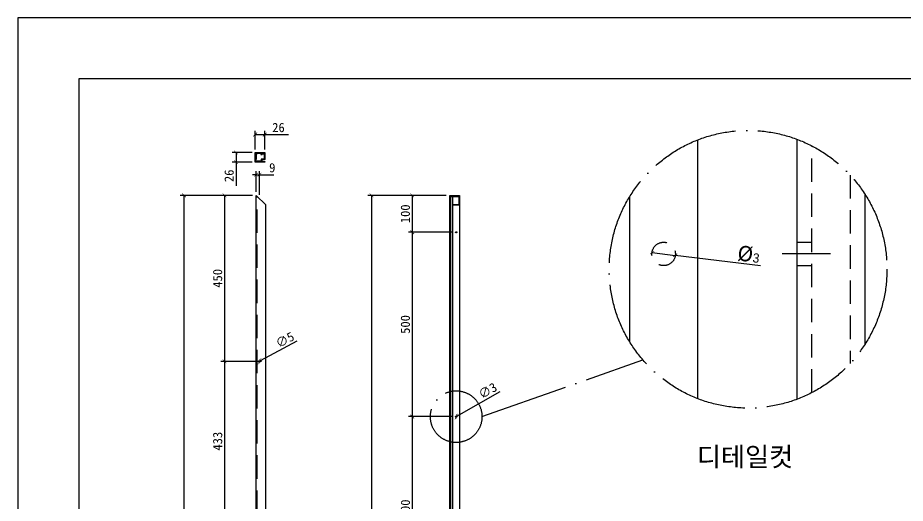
# Model space of a CAD drawing. Header units: millimetres. Extents: x -44117 to 256353, y -2095463 to 65325.
# Drawn here: x -26735 to -24328, y 9585 to 10901 of the extents above; entities that cross this region are included whole.
import ezdxf

# ---------------------------------------------------------------- set-up
doc = ezdxf.new("R2010")
doc.units = ezdxf.units.MM
doc.header["$LTSCALE"] = 10
for name, pattern in [('ACAD_ISO04W100', [30, 24, -3, 0, -3]), ('CENTER', [50.8, 31.75, -6.35, 6.35, -6.35]), ('HIDDEN', [9.525, 6.35, -3.175])]:
    doc.linetypes.add(name, pattern=pattern)
doc.layers.add('도면층1', color=7, linetype='HIDDEN')
doc.layers.add('도면층2', color=3, linetype='CENTER')
doc.styles.add('고딕', font='')
doc.styles.get('고딕').set_extended_font_data('HYgtrE')
doc.dimstyles.new('ISO-25', dxfattribs={"dimtxt": 2.5, "dimasz": 2.5, "dimexe": 1, "dimexo": 1, "dimtad": 1, "dimtxsty": 'Standard', "dimblk": 'ARCHTICK', "dimcen": 2.5, "dimadec": 0, "dimazin": 0, "dimtfac": 1, "dimtmove": 0, "dimatfit": 3, "dimfxl": 0, "dimarcsym": 0})

# ---------------------------------------------------------------- blocks, each defined once
blk = doc.blocks.new('a4 1scale')
for points in [[(-15154.83, -4509.61), (-14857.83, -4509.61), (-14857.83, -4299.61), (-15154.83, -4299.61)], [(-15144.83, -4499.61), (-14867.83, -4499.61), (-14867.83, -4309.61), (-15144.83, -4309.61)]]:
    blk.add_lwpolyline(points, close=True)
blk = doc.blocks.new('_ArchTick')
at = {"color": 0, "linetype": 'ByBlock', "const_width": 0.15}
blk.add_lwpolyline([(-0.5, -0.5), (0.5, 0.5)], dxfattribs=at)
blk = doc.blocks.new('*D138')
at = {"color": 0, "lineweight": -2}
for p, q in [((-26098.1, 10419.4), (-26183.9, 10419.4)), ((-26173.9, 10419.4), (-26173.9, 9969.4)), ((-26073.6, 9969.4), (-26183.9, 9969.4))]:
    blk.add_line(p, q, dxfattribs=at)
at = {"layer": 'Defpoints', "color": 0}
for p in [(-26088.1, 10419.4), (-26173.9, 9969.4), (-26063.6, 9969.4)]:
    blk.add_point(p, dxfattribs=at)
at = {"color": 0, "lineweight": -2, "xscale": 10, "yscale": 10, "zscale": 10}
for p, rotation in [((-26173.9, 10419.4), 90), ((-26173.9, 9969.4), 270)]:
    blk.add_blockref('_ArchTick', p, dxfattribs=dict(at, rotation=rotation))
at = {"color": 0, "insert": (-26192.6, 10194.4), "char_height": 25, "attachment_point": 5, "rotation": 90}
blk.add_mtext('450', dxfattribs=at)
blk = doc.blocks.new('_None')
blk = doc.blocks.new('*D139')
at = {"color": 0, "lineweight": -2}
for p, q in [((-26073.6, 9969.4), (-26183.9, 9969.4)), ((-26173.9, 9969.4), (-26173.9, 9536.4)), ((-26073.6, 9536.4), (-26183.9, 9536.4))]:
    blk.add_line(p, q, dxfattribs=at)
at = {"layer": 'Defpoints', "color": 0}
for p in [(-26063.6, 9969.4), (-26173.9, 9536.4), (-26063.6, 9536.4)]:
    blk.add_point(p, dxfattribs=at)
at = {"color": 0, "lineweight": -2, "xscale": 10, "yscale": 10, "zscale": 10}
for p, rotation in [((-26173.9, 9969.4), 90), ((-26173.9, 9536.4), 270)]:
    blk.add_blockref('_ArchTick', p, dxfattribs=dict(at, rotation=rotation))
at = {"color": 0, "insert": (-26192.6, 9752.9), "char_height": 25, "attachment_point": 5, "rotation": 90}
blk.add_mtext('433', dxfattribs=at)
blk = doc.blocks.new('*D236')
at = {"color": 0, "lineweight": -2}
for p, q in [((-25572.9, 10419.4), (-25785.5, 10419.4)), ((-25775.5, 10419.4), (-25775.5, 8219.4)), ((-25572.9, 8219.4), (-25785.5, 8219.4))]:
    blk.add_line(p, q, dxfattribs=at)
at = {"layer": 'Defpoints', "color": 0}
for p in [(-25562.9, 10419.4), (-25775.5, 8219.4), (-25562.9, 8219.4)]:
    blk.add_point(p, dxfattribs=at)
at = {"color": 0, "lineweight": -2, "xscale": 10, "yscale": 10, "zscale": 10}
for p, rotation in [((-25775.5, 10419.4), 90), ((-25775.5, 8219.4), 270)]:
    blk.add_blockref('_ArchTick', p, dxfattribs=dict(at, rotation=rotation))
at = {"color": 0, "insert": (-25794.2, 9319.4), "char_height": 25, "attachment_point": 5, "rotation": 90}
blk.add_mtext('2200', dxfattribs=at)
blk = doc.blocks.new('*D142')
at = {"color": 0, "lineweight": -2}
for p, q in [((-26098.1, 10419.4), (-26293.8, 10419.4)), ((-26283.8, 8219.4), (-26283.8, 10419.4)), ((-26098.1, 8219.4), (-26293.8, 8219.4))]:
    blk.add_line(p, q, dxfattribs=at)
at = {"layer": 'Defpoints', "color": 0}
for p in [(-26283.8, 10419.4), (-26088.1, 10419.4), (-26088.1, 8219.4)]:
    blk.add_point(p, dxfattribs=at)
at = {"color": 0, "lineweight": -2, "xscale": 10, "yscale": 10, "zscale": 10}
for p, rotation in [((-26283.8, 10419.4), 90), ((-26283.8, 8219.4), 270)]:
    blk.add_blockref('_ArchTick', p, dxfattribs=dict(at, rotation=rotation))
at = {"color": 0, "insert": (-26302.6, 9319.4), "char_height": 25, "attachment_point": 5, "rotation": 90}
blk.add_mtext('2200', dxfattribs=at)
blk = doc.blocks.new('*D145')
at = {"color": 0, "lineweight": -2}
for p, q in [((-26088.1, 10475.4), (-26098.1, 10475.4)), ((-26088.1, 10429.4), (-26088.1, 10485.4)), ((-26088.1, 10475.4), (-26079.1, 10475.4)), ((-26079.1, 10420.4), (-26079.1, 10485.4)), ((-26079.1, 10475.4), (-26039.9, 10475.4))]:
    blk.add_line(p, q, dxfattribs=at)
at = {"layer": 'Defpoints', "color": 0}
for p in [(-26079.1, 10475.4), (-26088.1, 10419.4), (-26079.1, 10410.4)]:
    blk.add_point(p, dxfattribs=at)
at = {"color": 0, "lineweight": -2, "xscale": 10, "yscale": 10, "zscale": 10}
blk.add_blockref('_ArchTick', (-26088.1, 10475.4), dxfattribs=at)
at = {"color": 0, "lineweight": -2, "xscale": 10, "yscale": 10, "zscale": 10, "rotation": 180}
blk.add_blockref('_ArchTick', (-26079.1, 10475.4), dxfattribs=at)
at = {"color": 0, "insert": (-26044.5, 10494.2), "char_height": 25, "attachment_point": 5}
blk.add_mtext('9', dxfattribs=at)
blk = doc.blocks.new('*D262')
at = {"color": 0, "lineweight": -2}
for p, q in [((-25977.5, 10023.9), (-26076.9, 9970.6)), ((-26081.3, 9968.2), (-26076.9, 9970.6)), ((-26081.3, 9968.2), (-26081.3, 9968.2))]:
    blk.add_line(p, q, dxfattribs=at)
at = {"layer": 'Defpoints', "color": 0}
for p in [(-26081.3, 9968.2), (-26076.9, 9970.6)]:
    blk.add_point(p, dxfattribs=at)
at = {"color": 0, "lineweight": -2, "xscale": 10, "yscale": 10, "zscale": 10}
for p, rotation in [((-26081.3, 9968.2), 28.21113671779315), ((-26076.9, 9970.6), 208.2111367177932)]:
    blk.add_blockref('_ArchTick', p, dxfattribs=dict(at, rotation=rotation))
at = {"color": 0, "insert": (-26010.2, 10027.6), "char_height": 25, "attachment_point": 5, "rotation": 28.2111}
blk.add_mtext('∅5', dxfattribs=at)
blk = doc.blocks.new('*D263')
at = {"color": 0, "lineweight": -2}
for p, q in [((-26090.8, 10543.6), (-26090.8, 10594.4)), ((-26064.8, 10543.6), (-26064.8, 10594.4)), ((-26090.8, 10584.4), (-26064.8, 10584.4)), ((-26064.8, 10584.4), (-26000.7, 10584.4))]:
    blk.add_line(p, q, dxfattribs=at)
at = {"layer": 'Defpoints', "color": 0}
for p in [(-26064.8, 10584.4), (-26090.8, 10533.6), (-26064.8, 10533.6)]:
    blk.add_point(p, dxfattribs=at)
at = {"color": 0, "lineweight": -2, "xscale": 10, "yscale": 10, "zscale": 10, "rotation": 180}
blk.add_blockref('_ArchTick', (-26090.8, 10584.4), dxfattribs=at)
at = {"color": 0, "lineweight": -2, "xscale": 10, "yscale": 10, "zscale": 10}
blk.add_blockref('_ArchTick', (-26064.8, 10584.4), dxfattribs=at)
at = {"color": 0, "insert": (-26027.7, 10603.2), "char_height": 25, "attachment_point": 5}
blk.add_mtext('26', dxfattribs=at)
blk = doc.blocks.new('*D264')
at = {"color": 0, "lineweight": -2}
for p, q in [((-26099, 10535.4), (-26152.8, 10535.4)), ((-26142.8, 10535.4), (-26142.8, 10509.4)), ((-26099, 10509.4), (-26152.8, 10509.4)), ((-26142.8, 10509.4), (-26142.8, 10445.3))]:
    blk.add_line(p, q, dxfattribs=at)
at = {"layer": 'Defpoints', "color": 0}
for p in [(-26089, 10535.4), (-26142.8, 10509.4), (-26089, 10509.4)]:
    blk.add_point(p, dxfattribs=at)
at = {"color": 0, "lineweight": -2, "xscale": 10, "yscale": 10, "zscale": 10}
for p, rotation in [((-26142.8, 10535.4), 90), ((-26142.8, 10509.4), 270)]:
    blk.add_blockref('_ArchTick', p, dxfattribs=dict(at, rotation=rotation))
at = {"color": 0, "insert": (-26161.5, 10472.4), "char_height": 25, "attachment_point": 5, "rotation": 90}
blk.add_mtext('26', dxfattribs=at)
blk = doc.blocks.new('*D265')
at = {"color": 0, "lineweight": -2}
for p, q in [((-25427.6, 9887.1), (-25544.6, 9820.2)), ((-25547.2, 9818.7), (-25544.6, 9820.2)), ((-25547.2, 9818.7), (-25547.2, 9818.7))]:
    blk.add_line(p, q, dxfattribs=at)
at = {"layer": 'Defpoints', "color": 0}
for p in [(-25547.2, 9818.7), (-25544.6, 9820.2)]:
    blk.add_point(p, dxfattribs=at)
at = {"color": 0, "lineweight": -2, "xscale": 10, "yscale": 10, "zscale": 10}
for p, rotation in [((-25547.2, 9818.7), 29.80513907613632), ((-25544.6, 9820.2), 209.8051390761363)]:
    blk.add_blockref('_ArchTick', p, dxfattribs=dict(at, rotation=rotation))
at = {"color": 0, "insert": (-25460.5, 9889.9), "char_height": 25, "attachment_point": 5, "rotation": 29.8051}
blk.add_mtext('∅3', dxfattribs=at)
blk = doc.blocks.new('*D266')
at = {"color": 0, "lineweight": -2}
for p, q in [((-25014.9, 10264.5), (-25014.9, 10264.5)), ((-25014.9, 10264.5), (-24951.8, 10256.7)), ((-24721, 10228.1), (-24951.8, 10256.7))]:
    blk.add_line(p, q, dxfattribs=at)
at = {"layer": 'Defpoints', "color": 0}
for p in [(-25014.9, 10264.5), (-24951.8, 10256.7)]:
    blk.add_point(p, dxfattribs=at)
at = {"color": 0, "lineweight": -2, "xscale": 10, "yscale": 10, "zscale": 10}
for p, rotation in [((-25014.9, 10264.5), 352.9456362608917), ((-24951.8, 10256.7), 172.9456362608917)]:
    blk.add_blockref('_ArchTick', p, dxfattribs=dict(at, rotation=rotation))
at = {"color": 0, "insert": (-24752.8, 10259.4), "char_height": 25, "attachment_point": 5, "rotation": 352.9456}
blk.add_mtext('{\\H1.6667x;Ø\\fPMingLiU|b0|i0|c129|p0;\\H0.59999x;3}', dxfattribs=at)
blk = doc.blocks.new('*D267')
at = {"color": 0, "lineweight": -2}
for p, q in [((-25572.9, 10419.4), (-25674.9, 10419.4)), ((-25664.9, 10419.4), (-25664.9, 10319.4)), ((-25555.9, 10319.4), (-25674.9, 10319.4))]:
    blk.add_line(p, q, dxfattribs=at)
at = {"layer": 'Defpoints', "color": 0}
for p in [(-25562.9, 10419.4), (-25664.9, 10319.4), (-25545.9, 10319.4)]:
    blk.add_point(p, dxfattribs=at)
at = {"color": 0, "lineweight": -2, "xscale": 10, "yscale": 10, "zscale": 10}
for p, rotation in [((-25664.9, 10419.4), 90), ((-25664.9, 10319.4), 270)]:
    blk.add_blockref('_ArchTick', p, dxfattribs=dict(at, rotation=rotation))
at = {"color": 0, "insert": (-25683.6, 10369.4), "char_height": 25, "attachment_point": 5, "rotation": 90}
blk.add_mtext('100', dxfattribs=at)
blk = doc.blocks.new('*D268')
at = {"color": 0, "lineweight": -2}
for p, q in [((-25555.9, 10319.4), (-25674.9, 10319.4)), ((-25664.9, 10319.4), (-25664.9, 9819.4)), ((-25555.9, 9819.4), (-25674.9, 9819.4))]:
    blk.add_line(p, q, dxfattribs=at)
at = {"layer": 'Defpoints', "color": 0}
for p in [(-25545.9, 10319.4), (-25664.9, 9819.4), (-25545.9, 9819.4)]:
    blk.add_point(p, dxfattribs=at)
at = {"color": 0, "lineweight": -2, "xscale": 10, "yscale": 10, "zscale": 10}
for p, rotation in [((-25664.9, 10319.4), 90), ((-25664.9, 9819.4), 270)]:
    blk.add_blockref('_ArchTick', p, dxfattribs=dict(at, rotation=rotation))
at = {"color": 0, "insert": (-25683.6, 10069.4), "char_height": 25, "attachment_point": 5, "rotation": 90}
blk.add_mtext('500', dxfattribs=at)
blk = doc.blocks.new('*D269')
at = {"color": 0, "lineweight": -2}
for p, q in [((-25555.9, 9819.4), (-25674.9, 9819.4)), ((-25664.9, 9819.4), (-25664.9, 9319.4)), ((-25555.9, 9319.4), (-25674.9, 9319.4))]:
    blk.add_line(p, q, dxfattribs=at)
at = {"layer": 'Defpoints', "color": 0}
for p in [(-25545.9, 9819.4), (-25664.9, 9319.4), (-25545.9, 9319.4)]:
    blk.add_point(p, dxfattribs=at)
at = {"color": 0, "lineweight": -2, "xscale": 10, "yscale": 10, "zscale": 10}
for p, rotation in [((-25664.9, 9819.4), 90), ((-25664.9, 9319.4), 270)]:
    blk.add_blockref('_ArchTick', p, dxfattribs=dict(at, rotation=rotation))
at = {"color": 0, "insert": (-25683.6, 9569.4), "char_height": 25, "attachment_point": 5, "rotation": 90}
blk.add_mtext('500', dxfattribs=at)

msp = doc.modelspace()

# ---------------------------------------------------------------- linework, layer by layer
for p, q in [((-24891.56298, 10569.6637), (-24891.56298, 9868.43634)), ((-24621.41148, 9866.87145), (-24621.41148, 10571.2286)), ((-26089.32186, 10530.94475), (-26089.32186, 10533.94475)), ((-26089.32186, 10533.94475), (-26073.32186, 10533.94475)), ((-26086.62186, 10530.94475), (-26089.32186, 10530.94475)), ((-26089.32186, 10512.44475), (-26089.32186, 10516.44475)), ((-26089.32186, 10516.44475), (-26087.82186, 10516.44475)), ((-26087.82186, 10529.94475), (-26086.62186, 10529.94475)), ((-26087.82186, 10529.94475), (-26087.82186, 10516.44475)), ((-26086.32186, 10530.24475), (-26086.32186, 10530.64475)), ((-26075.32186, 10530.64475), (-26075.32186, 10530.24475)), ((-26073.32186, 10530.94475), (-26075.02186, 10530.94475)), ((-26075.02186, 10529.94475), (-26072.62186, 10529.94475)), ((-26074.32186, 10517.34475), (-26074.32186, 10516.14475)), ((-26074.32186, 10516.14475), (-26074.32186, 10512.44475)), ((-26074.32186, 10516.14475), (-26074.32186, 10516.14475)), ((-26072.82186, 10517.64475), (-26074.02186, 10517.64475)), ((-26073.32186, 10533.94475), (-26073.32186, 10530.94475)), ((-26066.32186, 10517.64475), (-26072.82186, 10517.64475)), ((-26072.32186, 10530.24475), (-26072.32186, 10532.44475)), ((-26072.32186, 10532.44475), (-26066.32186, 10532.44475)), ((-26066.32186, 10532.44475), (-26066.32186, 10517.64475)), ((-26074.32186, 10512.44475), (-26089.32186, 10512.44475)), ((-26088.0858, 8219.40643), (-26088.0858, 10419.40643)), ((-26062.0858, 10393.40643), (-26088.0858, 10419.40643)), ((-25562.87173, 8219.40643), (-25562.87173, 10419.40643)), ((-25562.87173, 10419.40643), (-25536.87173, 10419.40643)), ((-25536.87173, 10419.40643), (-25536.87173, 8219.40643)), ((-24437.84372, 10422.73811), (-24437.84372, 10015.36194)), ((-25561.37173, 8222.40643), (-25561.37173, 10416.40643)), ((-25561.37173, 10394.90643), (-25561.37173, 10416.40643)), ((-25561.37173, 10416.40643), (-25556.17173, 10416.40643)), ((-25556.17173, 8222.40643), (-25556.17173, 10416.40643)), ((-25554.67173, 10394.90643), (-25554.67173, 10416.40643)), ((-25554.67173, 10416.40643), (-25538.37173, 10416.40643)), ((-25554.67173, 10394.90643), (-25538.37173, 10394.90643)), ((-25538.37173, 10416.40643), (-25538.37173, 10394.90643)), ((-25075.13073, 10021.83335), (-25075.13073, 10416.2667)), ((-26062.0858, 8245.40643), (-26062.0858, 10393.40643)), ((-25562.87173, 10393.40643), (-25561.37173, 10393.40643)), ((-25556.17173, 10393.40643), (-25536.87173, 10393.40643)), ((-25554.67173, 8245.40643), (-25554.67173, 10393.40643))]:
    msp.add_line(p, q)
at = {"color": 1, "linetype": 'ACAD_ISO04W100'}
msp.add_line((-25475.8992, 9819.40643), (-25039.98109, 9973.6882), dxfattribs=at)
msp.add_lwpolyline([(-26065.12186, 10510.94488, -0.4142135624), (-26064.82186, 10510.64488), (-26064.82186, 10509.74475, -0.4142135624), (-26065.12186, 10509.44475), (-26090.32186, 10509.44475, -0.4142135624), (-26090.82186, 10509.94475), (-26090.82186, 10534.94475, -0.4142135624), (-26090.32186, 10535.44475), (-26065.32186, 10535.44475, -0.4142135624), (-26064.82186, 10534.94475), (-26064.82186, 10516.64475, -0.4142135624), (-26065.32186, 10516.14475), (-26072.82186, 10516.14475), (-26072.82186, 10510.94475), (-26065.12186, 10510.94475)], format="xyb")
for centre, radius in [((-24754.45171, 10219.05002), 376.46972), ((-25545.87173, 9819.40643), 69.97253)]:
    msp.add_circle(centre, radius, dxfattribs=at)
msp.add_circle((-26079.0858, 9969.40643), 2.5)
for centre, start, end in [((-26086.62186, 10530.64475), 360, 90), ((-26086.62186, 10530.24475), 270, 0), ((-26075.02186, 10530.64475), 90, 180), ((-26075.02186, 10530.24475), 180, 270), ((-26074.02186, 10517.34475), 90, 180), ((-26072.62186, 10530.24475), 270, 0)]:
    msp.add_arc(centre, 0.3, start, end)
at = {"layer": '도면층1'}
for p, q in [((-24581.41148, 9884.70509), (-24581.41148, 10553.39495)), ((-24477.84372, 10474.42715), (-24477.84372, 9963.6729)), ((-26085.0858, 8222.40643), (-26085.0858, 10416.40643)), ((-24621.41148, 10292.38785), (-24581.41148, 10292.38785)), ((-24621.41148, 10228.80927), (-24581.41148, 10228.80927))]:
    msp.add_line(p, q, dxfattribs=at)
for centre, radius in [((-25545.87173, 10319.40643), 1.5), ((-24983.34685, 10260.59856), 31.78929), ((-25545.87173, 9819.40643), 1.5)]:
    msp.add_circle(centre, radius, dxfattribs=at)
at = {"layer": '도면층2'}
msp.add_line((-24530.73477, 10260.59856), (-24662.07854, 10260.59856), dxfattribs=at)

# ---------------------------------------------------------------- block references
at = {"color": 1, "xscale": 16.5375, "yscale": 16.5375, "zscale": 16.5375}
msp.add_blockref('a4 1scale', (223888.45264, 82005.73904), dxfattribs=at)

# ---------------------------------------------------------------- texts
at = {"color": 142, "insert": (-24762.7885, 9707.713), "char_height": 52.004575, "width": 1506.5379465, "attachment_point": 5, "style": '고딕'}
msp.add_mtext('{\\fMalgun Gothic|b0|i0|c129|p50;디테일컷}', dxfattribs=at)

# ---------------------------------------------------------------- dimensions: what is measured, and where the dimension line sits
for base, p1, p2, picture, middle in [((-26064.82186, 10584.43274), (-26090.82186, 10533.61498), (-26064.82186, 10533.61498), '*D263', (-26027.73852, 10603.18274)), ((-26079.0858, 10475.42764), (-26088.0858, 10419.40643), (-26079.0858, 10410.40643), '*D145', (-26044.50246, 10494.17764))]:
    dim = msp.add_linear_dim(base=base, p1=p1, p2=p2, dimstyle='ISO-25', override={"dimscale": 10, "dimasz": 1, "dimdec": 1, "dimcen": 0, "dimtdec": 1, "dimldrblk": 'None', "dimtfillclr": 100})
    dim.commit()
    dim.dimension.update_dxf_attribs({"geometry": picture, "text_midpoint": middle})
for base, p1, p2, override, picture, middle in [((-26142.75714, 10509.44475), (-26089.01706, 10535.44475), (-26089.01706, 10509.44475), {"dimscale": 10, "dimasz": 1, "dimdec": 1, "dimcen": 0, "dimtdec": 1, "dimldrblk": 'None', "dimtfillclr": 100}, '*D264', (-26161.50714, 10472.36142)), ((-26283.82661, 10419.40643), (-26088.0858, 8219.40643), (-26088.0858, 10419.40643), {"dimscale": 10, "dimasz": 1, "dimdec": 1, "dimcen": 0, "dimtdec": 1, "dimldrblk": 'None'}, '*D142', (-26302.57661, 9319.40643)), ((-26173.87918, 9969.40643), (-26088.0858, 10419.40643), (-26063.5858, 9969.40643), {"dimscale": 10, "dimasz": 1, "dimldrblk": 'None'}, '*D138', (-26192.62918, 10194.40643)), ((-25775.45203, 8219.40643), (-25562.87173, 10419.40643), (-25562.87173, 8219.40643), {"dimscale": 10, "dimasz": 1, "dimdec": 1, "dimcen": 0, "dimtdec": 1, "dimldrblk": 'None'}, '*D236', (-25794.20203, 9319.40643)), ((-25664.85782, 10319.40643), (-25562.87173, 10419.40643), (-25545.87173, 10319.40643), {"dimscale": 10, "dimasz": 1, "dimdec": 1, "dimcen": 0, "dimtdec": 1, "dimldrblk": 'None', "dimtfillclr": 100}, '*D267', (-25683.60782, 10369.40643)), ((-25664.85782, 9819.40643), (-25545.87173, 10319.40643), (-25545.87173, 9819.40643), {"dimscale": 10, "dimasz": 1, "dimdec": 1, "dimcen": 0, "dimtdec": 1, "dimtmove": 1, "dimldrblk": 'None', "dimtfillclr": 100}, '*D268', (-25683.60782, 10069.40643)), ((-26173.87918, 9536.40643), (-26063.5858, 9969.40643), (-26063.5858, 9536.40643), {"dimscale": 10, "dimasz": 1, "dimldrblk": 'None'}, '*D139', (-26192.62918, 9752.90643)), ((-25664.85782, 9319.40643), (-25545.87173, 9819.40643), (-25545.87173, 9319.40643), {"dimscale": 10, "dimasz": 1, "dimdec": 1, "dimcen": 0, "dimtdec": 1, "dimtmove": 1, "dimldrblk": 'None', "dimtfillclr": 100}, '*D269', (-25683.60782, 9569.40643))]:
    dim = msp.add_linear_dim(base=base, p1=p1, p2=p2, angle=90, dimstyle='ISO-25', override=override)
    dim.commit()
    dim.dimension.update_dxf_attribs({"geometry": picture, "text_midpoint": middle})
dim = msp.add_diameter_dim_2p(p1=(-25014.8955, 10264.50263), p2=(-24951.79821, 10256.69448), text='{\\H1.6667x;Ø\\fPMingLiU|b0|i0|c129|p0;\\H0.59999x;3}', dimstyle='ISO-25', override={"dimscale": 10, "dimasz": 1, "dimdec": 1, "dimcen": 0, "dimtdec": 1, "dimldrblk": 'None'})
dim.commit()
dim.dimension.update_dxf_attribs({"geometry": '*D266', "text_midpoint": (-24756.111, 10232.47862), "dimtype": 163})
for p1, p2, picture, middle in [((-26081.28883, 9968.22463), (-26076.88277, 9970.58824), '*D262', (-26001.37066, 10011.09637)), ((-25547.17331, 9818.66086), (-25544.57015, 9820.15201), '*D265', (-25451.13941, 9873.67143))]:
    dim = msp.add_diameter_dim_2p(p1=p1, p2=p2, dimstyle='ISO-25', override={"dimscale": 10, "dimasz": 1, "dimdec": 1, "dimcen": 0, "dimtdec": 1, "dimldrblk": 'None', "dimtfillclr": 100})
    dim.commit()
    dim.dimension.update_dxf_attribs({"geometry": picture, "text_midpoint": middle, "dimtype": 163})

doc.saveas('drawing.dxf')
